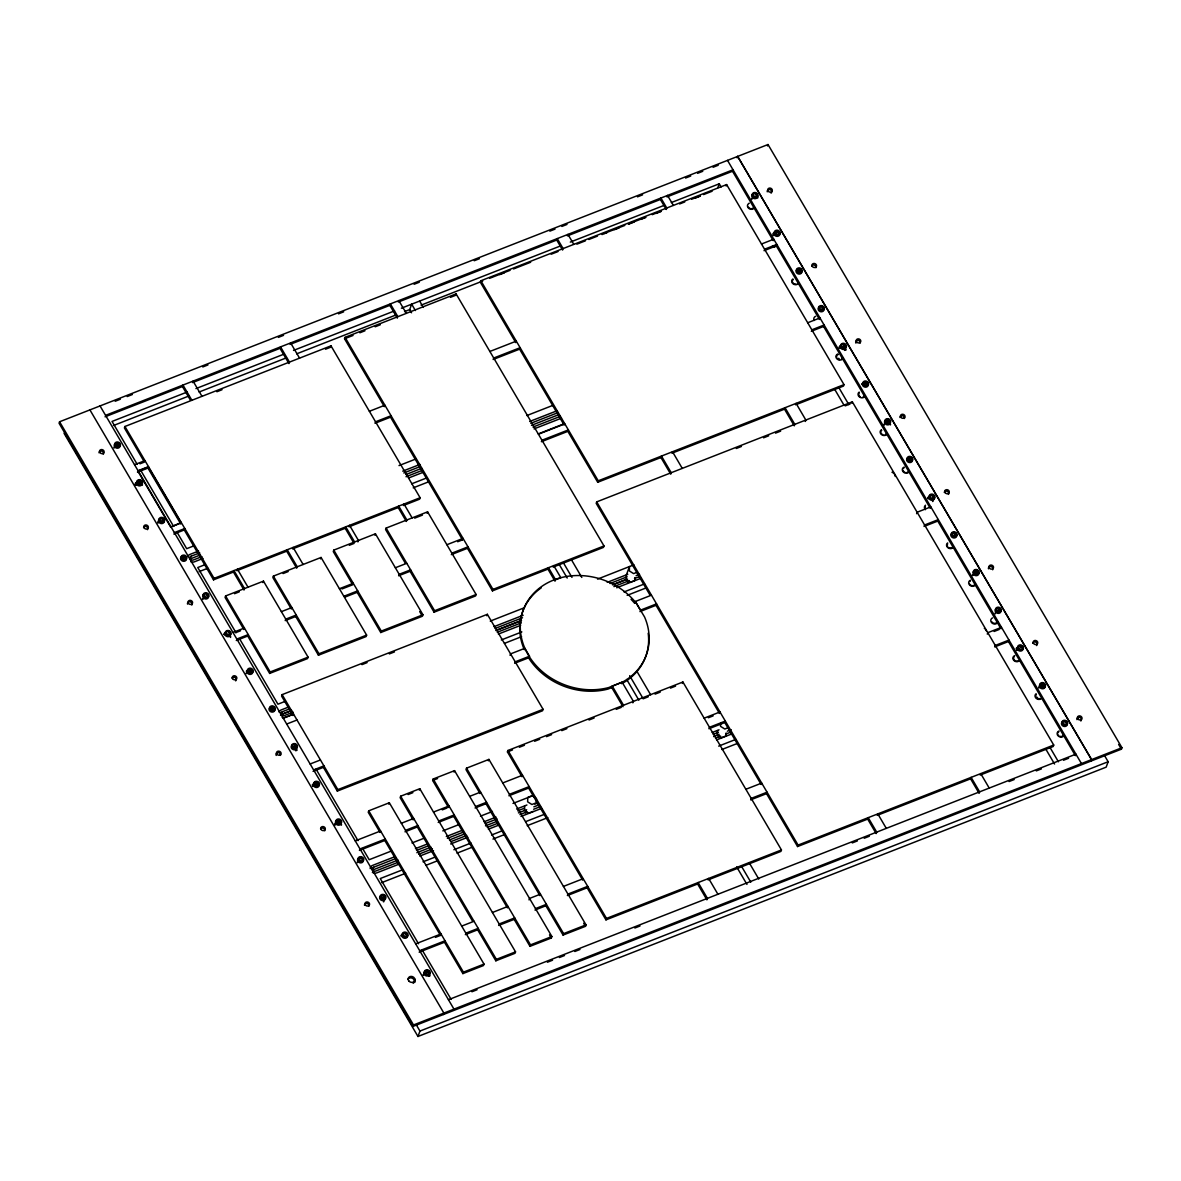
<?xml version="1.0" encoding="UTF-8"?>
<svg xmlns="http://www.w3.org/2000/svg" width="1181" height="1181" viewBox="0 0 1181 1181"><rect width="100%" height="100%" fill="white"/><g stroke="black" fill="none" stroke-linecap="round" stroke-linejoin="round"><path stroke-width="1.5" d="M414.959 982.179L415.048 979.256M524.615 806.033L524.497 810.432L528.763 813.104L533.148 811.391M536.41 798.386L536.292 802.785L531.908 804.497L527.641 801.825L527.759 797.426L532.144 795.714L534.978 797.5M634.935 577.583L634.847 580.506L630.462 582.218L626.196 579.546L626.314 575.147L629.473 566.555L629.355 570.94L633.621 573.612L636.544 572.475M717.502 730.552L717.384 734.936L721.65 737.623L726.035 735.896L726.108 732.973M720.602 723.407L720.528 726.33L724.794 729.017L727.717 727.865M59.581 421.765L59.05 423.211L412.981 1026.422L1121.419 749.167L1121.95 747.721L768.019 144.525L59.581 421.765L413.512 1024.975L412.981 1026.422M412.125 517.898L404.005 504.051L403.474 505.498L419.58 499.179L420.111 497.747L330.99 345.841L124.935 426.489L124.404 427.935L144.436 462.066L139.963 463.808M147.965 468.075L148.481 466.628L138.044 470.717L137.513 472.164L147.965 468.075L180.752 523.951L181.269 522.504L170.655 527.051L137.882 471.175L148.319 467.1L181.106 522.976L170.655 527.051M105.035 416.804L182.435 386.527L182.966 385.08L191.883 400.285M173.828 534.048L184.266 529.959L184.797 528.512L174.36 532.601M199.692 552.856L191.115 556.221L190.126 558.923A2.347 2.008 20.1 0 0 189.639 559.189L200.416 554.893M280.015 348.336L280.547 346.889L289.463 362.095L288.932 363.541L280.015 348.336L192.533 382.57M184.266 529.959L213.525 579.827L214.056 578.38L420.111 497.747M233.454 572.032L233.986 570.585L244.526 588.551L243.995 589.998L233.454 572.032L213.525 579.827M236.82 639.054L248.246 634.596L247.715 636.028L269.652 673.421L307.547 658.585L308.079 657.153L263.481 581.141L225.586 595.962L225.054 597.409L243.862 629.458L244.393 628.012L232.967 632.485M330.99 345.841L330.459 347.288L325.498 349.236M384.371 406.663L344.542 338.77L345.073 337.338L456.087 293.892L603.993 545.962L603.461 547.408L553.21 567.072L553.741 565.625L560.827 577.701L555.572 579.768L548.486 567.677L547.954 569.124L492.447 590.854L467.469 548.294L468.001 546.847L451.851 553.18M262.95 582.587L263.481 581.141M295.722 616.482L285.241 620.586L285.772 619.139L296.254 615.035L295.722 616.482L318.442 655.219L366.11 636.559L366.627 635.112L321.07 557.462L273.401 576.107L272.87 577.553L291.323 608.997L291.855 607.551L281.373 611.655M248.01 587.193L237.455 569.227L236.938 570.674L286.703 551.187L287.234 549.741L297.228 566.777M299.561 358.138L290.629 342.933L290.113 344.38L389.833 305.348L390.365 303.901L397.864 316.67M269.652 673.421L270.183 671.974L308.079 657.153M404.552 311.607L409.689 309.599L411.667 304.181L415.402 310.544M320.538 558.908L321.07 557.462M343.848 596.287L357.695 590.869L357.179 592.316L380.769 632.529L422.414 616.231L422.946 614.784L375.44 533.812L333.795 550.11L333.263 551.557L352.735 584.757L341.959 588.965M313.615 769.938L323.934 765.893L323.402 767.34L337.323 791.078L542.566 710.755L543.083 709.309L487.354 614.312L282.126 694.635L281.595 696.081L292.991 715.509L293.523 714.062L283.204 718.107M303.118 564.474L293.124 547.438L292.593 548.885L345.206 528.291L345.738 526.844L354.61 541.961M280.502 715.081A2.347 2.008 20.1 0 1 281.373 714.446L282.362 711.73L289.227 709.043M390.542 417.173L391.059 415.727L375.558 421.794L375.027 423.241L390.542 417.173L462.509 539.85L457.667 541.739M357.917 541.917L358.448 540.47L349.576 525.338L349.045 526.785L398.204 507.55L398.72 506.118L406.855 519.965L406.323 521.412L398.204 507.55M318.442 655.219L318.973 653.772L366.627 635.112M456.087 293.892L455.556 295.339L450.404 297.346M374.908 535.259L375.44 533.812M410.073 571.279L398.661 575.752L399.193 574.306L410.604 569.832L410.073 571.279L434.077 612.186L475.574 595.947L476.105 594.501L427.596 511.845L386.113 528.084L385.582 529.531L405.349 563.219M797.264 404.168L843.47 386.084L844.002 384.637L726.625 184.576L480.859 280.753L480.327 282.2L515.757 342.579L516.274 341.132L489.864 351.466M380.769 632.529L381.301 631.082L422.946 614.784M427.064 513.292L427.596 511.845M337.323 791.078L337.855 789.631L543.083 709.309M556.723 240.038L557.255 238.592L563.101 248.571L562.569 250.018L556.723 240.038L398.307 302.041M519.61 349.148L520.142 347.701L493.717 358.035L493.186 359.482L519.61 349.148L564.134 425.027L564.666 423.58L538.241 433.929M434.077 612.186L434.608 610.739L476.105 594.501M462.509 539.85L463.041 538.403L446.89 544.721M419.683 950.705L445.03 940.799L444.499 942.231L462.893 973.602L483.472 965.541L484.003 964.095L389.331 802.755L368.752 810.816L368.221 812.262L380.061 832.413L380.592 830.966L355.245 840.887M388.8 804.202L389.331 802.755M372.62 869.954L373.609 867.238L395.915 858.513M465.86 933.182L478.187 928.369L477.655 929.801L495.843 960.803L515.005 953.303L515.536 951.856L419.801 788.716L400.654 796.215L400.123 797.662L413.158 819.88M384.785 840.488L385.316 839.041L359.984 848.947L359.452 850.394L384.785 840.488L440.483 935.396L435.405 937.374M419.285 790.163L419.801 788.716M492.447 590.854L492.979 589.408L603.993 545.962M486.823 615.759L487.354 614.312M433.501 812.056L449.016 805.988L448.485 807.435L432.659 780.449L433.191 779.002L454.552 770.647L551.881 936.533L551.35 937.98L529.989 946.335L514.163 919.364L514.695 917.917L499.179 923.985M404.994 831.808L417.321 826.98L417.853 825.534L405.526 830.361M567.84 431.36L568.371 429.914L541.961 440.247L541.429 441.694L567.84 431.36L597.719 482.261L660.932 457.519L661.463 456.073L671.221 472.71L670.705 474.157L660.932 457.519M660.386 199.471L660.917 198.024L666.763 208.004L666.232 209.45L660.386 199.471L567.426 235.86L567.958 234.414L573.804 244.378M454.021 772.094L454.552 770.647M535.495 908.602L546.404 904.321L545.873 905.768L563.071 935.072L585.481 926.317L586.012 924.871L488.919 759.398L466.525 768.167L465.993 769.613L480.032 793.543L480.564 792.097L469.639 796.363M510.044 655.337L510.576 653.89L524.866 648.295L529.501 656.223L528.985 657.669L514.695 663.264L515.226 661.818L529.501 656.223M438.21 822.434L453.725 816.366L454.257 814.92L438.741 820.987M488.388 760.844L488.919 759.398M597.719 482.261L598.236 480.815L844.002 384.637M475.072 807.981L485.996 803.715L486.528 802.268L475.603 806.534M980.2 775.061L1053.201 746.495L1053.732 745.049L852.342 401.835L596.7 501.881L596.184 503.327L649.993 595.047M440.483 935.396L441.015 933.95L415.668 943.87M502.737 782.959L522.489 775.238L521.958 776.685L507.431 751.913L507.963 750.466L682.913 681.998L781.453 849.951L780.936 851.398L708.113 879.889L708.644 878.443L717.915 894.253M717.782 187.868L719.273 183.793L721.133 186.982M726.094 186.022L726.625 184.576M737.106 157.855L737.653 156.409L1091.584 759.604L1091.037 761.066M673.377 205.405L667.531 195.441L666.999 196.887L732.515 171.245L733.047 169.798L105.567 415.358M64.04 433.279L417.971 1036.475L419.949 1031.057L1108.147 761.73L1104.412 755.368M443.318 1014.553L443.879 1013.091L89.918 409.896M508.878 795.773L528.63 788.052L529.162 786.605L509.41 794.326M462.893 973.602L463.424 972.155L484.003 964.095M767.488 145.972L768.019 144.525M495.843 960.803L496.374 959.356L515.536 951.856M634.847 602.915L635.378 601.469L651.454 595.18M528.999 899.878L529.531 898.431L540.44 894.165L539.909 895.611L485.996 803.715M528.424 657.551A65.516 55.92 20.1 0 0 608.082 689.04L611.773 687.563L612.289 686.117L622.166 682.249L633.4 701.381L632.868 702.828M764.018 250.667L776.301 245.869L776.832 244.423L764.55 249.221M621.649 683.696L622.166 682.249M529.989 946.335L530.52 944.889L551.881 936.533M639.94 611.596L656.016 605.307L656.547 603.86L640.471 610.164L635.378 601.469M563.071 935.072L563.603 933.64L586.012 924.871M587.149 887.787L587.68 886.355L567.943 894.076L567.411 895.523L587.149 887.787L605.971 919.866L697.617 883.993L698.148 882.547L707.419 898.357L706.888 899.804L697.617 883.993M682.397 683.445L682.913 681.998M784.509 409.157L785.04 407.711L794.798 424.348L794.267 425.795L784.509 409.157L671.974 453.194L672.506 451.747L682.264 468.385M605.971 919.866L606.503 918.419L781.453 849.951M811.317 331.271L823.585 326.458L824.117 325.011L811.849 329.824M795.551 404.832L796.083 403.385L805.841 420.037L805.309 421.469M724.794 722.521L725.326 721.074L709.486 727.275L708.954 728.721L724.794 722.521L761.184 784.524M851.826 403.282L852.342 401.835M766.528 793.647L767.06 792.2L751.219 798.4L750.688 799.847L766.528 793.647L797.559 846.541L867.681 819.097L868.212 817.651L876.701 832.118L876.169 833.565L867.681 819.097M916.604 513.676L917.135 512.229L930.82 506.87M797.559 846.541L798.09 845.094L1053.732 745.049M937.773 521.072L938.305 519.625L924.62 524.984L924.088 526.431L937.773 521.072L1000.971 628.779M987.286 634.138L987.803 632.691L1001.503 627.332M1008.456 641.534L1008.987 640.087L995.288 645.446L994.756 646.893L1008.456 641.534L1075.389 755.604L1075.921 754.157L448.44 999.717M970.605 778.81L971.122 777.378L979.625 791.846L979.093 793.292L970.605 778.81L877.276 815.333L877.808 813.886L886.296 828.368M1108.147 761.73L1106.169 767.148L417.971 1036.475M115.162 401.26L120.314 399.237M127.194 396.55L132.346 394.528M202.778 366.966L207.945 364.944M278.376 337.382L283.529 335.36M338.519 313.851L343.671 311.828M414.103 284.267L419.255 282.244M474.245 260.735L479.397 258.713M549.829 231.151L554.996 229.129M561.861 226.442L567.013 224.42M637.46 196.858L642.612 194.835M685.571 178.036L690.723 176.013M697.587 173.327L702.739 171.304M713.058 167.274L718.21 165.251M187.366 391.959L112.033 421.44L137.232 464.384M195.928 388.608L283.248 354.433M293.523 350.417L394.543 310.883M401.392 308.197L560.03 246.12M570.305 242.09L664.475 205.243M671.325 202.556L719.273 183.793M113.479 425.514L188.812 396.034M199.087 392.018L286.407 357.843M296.682 353.828L395.989 314.958M421.071 305.141L482.719 281.019M489.569 278.332L498.131 274.981M501.556 273.652L510.118 270.301M513.528 268.958L530.653 262.256M551.202 254.21L558.052 251.538M576.889 244.157L585.451 240.806M588.876 239.477L597.438 236.126M604.288 233.439L612.836 230.088M616.261 228.745L624.823 225.409M628.248 224.065L645.372 217.363M652.222 214.676L660.784 211.325M679.621 203.959L684.759 201.951M691.608 199.264L700.171 195.913M703.581 194.585L712.143 191.233M499.179 274.819L504.317 272.811M602.015 234.576L607.078 232.598M613.84 229.955L618.918 227.963M629.06 223.991L634.123 222.013M640.884 219.371L645.948 217.378M656.09 213.421L661.168 211.429M695.181 198.113L700.333 196.105M344.542 338.77L353.06 335.448M359.865 332.776L364.973 330.783M375.189 326.783L380.297 324.775M216.891 391.738L222.043 389.715M117.598 444.514L119.34 443.835M755.102 195.027L756.844 194.348M134.516 464.709L144.968 460.62M139.712 482.217L141.454 481.538M777.216 232.731L778.958 232.052A2.953 2.524 20.1 0 1 778.205 236.17A2.953 2.524 20.1 0 1 773.998 234.148A2.953 2.524 20.1 0 1 776.891 231.24M761.494 244.009L773.762 239.197L773.23 240.644L732.515 171.245M369.387 411.283L384.903 405.216M161.841 519.92L163.569 519.241M799.345 270.434L801.087 269.755M193.536 545.991L186.687 548.678L177.357 532.779M399.001 465.594L416.125 458.892M526.829 415.564L552.501 405.511M198.615 551.04L190.052 554.391A4.621 3.942 20.1 0 0 187.868 556.576M402.751 471.145L419.905 464.443M529.678 421.469L557.137 410.737M183.956 557.624L185.697 556.945M821.459 308.138L823.201 307.459M403.813 472.976L419.255 466.938M530.756 423.3L558.2 412.553M405.91 474.555L421.691 468.296M531.48 425.337L558.923 414.59M201.907 556.635L193.33 559.986A2.347 2.008 20.1 0 1 190.2 558.893A2.347 2.008 20.1 0 1 191.115 556.221M406.028 476.74L421.469 470.702M532.971 427.064L560.414 416.332M202.97 558.451L194.393 561.816A4.621 3.942 20.1 0 1 190.938 561.831M408.818 477.906L422.547 472.533M534.033 428.895L561.492 418.148M807.701 322.753L819.968 317.955L819.452 319.401L776.301 245.869M204.608 564.843L197.758 567.53L235.979 632.676M411.77 483.767L427.182 477.744M539.599 433.752L563.573 424.363M199.19 571.604L207.753 568.253M413.217 487.842L428.629 481.818M206.07 595.327L207.812 594.634M843.588 345.826L845.33 345.147M414.693 518.134L422.429 515.108M349.281 545.297L354.079 543.408L345.206 528.291M283.086 573.553L288.194 571.56M234.532 593.703L239.256 591.843M339.419 588.729L353.267 583.311M228.199 633.016L229.941 632.337M865.703 383.53L867.445 382.851M395.355 567.766L406.766 563.293M235.698 632.647L240.599 630.743M451.319 554.627L467.469 548.294M344.867 597.128L357.179 592.316M236.289 640.501L247.715 636.028M736.294 448.485L741.417 446.477M763.576 437.811L768.698 435.804M775.518 433.132L780.626 431.139M845.183 405.88L850.158 403.932M250.313 670.719L252.055 670.04M886.975 421.204A2.938 2.495 20.1 0 1 887.728 421.366L889.573 420.554M361.976 664.623L367.099 662.615M389.331 653.92L394.469 651.912M284.783 701.514L277.934 704.186L239.713 639.039M490.248 621.103L524.497 607.698M597.527 579.118L633.857 564.828M272.442 708.423L274.184 707.744M909.946 458.937L911.688 458.258M288.149 707.212L281.299 709.899A4.621 3.942 20.1 0 0 279.115 712.099M493.998 626.668L523.153 615.257M607.211 582.351L627.79 574.306M495.06 628.484L522.519 617.752M610.001 583.517L627.155 576.8M281.373 714.446L291.663 710.416M495.799 630.521L521.515 620.453M612.437 584.875L626.151 579.502M281.019 714.653L291.323 710.622M497.157 630.064L521.175 620.675M613.81 584.418L627.524 579.044M636.101 575.693L639.526 574.35M293.154 712.143L284.577 715.494A2.347 2.008 20.1 0 1 281.447 714.402A2.347 2.008 20.1 0 1 282.362 711.73M497.275 632.263L521.293 622.859M613.928 586.617L629.355 580.565M634.507 578.557L639.659 576.535M292.504 714.638L285.654 717.325A4.621 3.942 20.1 0 1 282.185 717.339M498.352 634.079L520.644 625.354M616.703 587.769L640.722 578.365M501.305 639.954L521.854 631.909M623.996 591.947L644.546 583.901M286.688 724.042L297.007 720.011M504.464 643.365L521.589 636.662M627.155 595.342L645.977 587.976M294.556 746.126L296.298 745.432M932.075 496.64L933.802 495.946M310.131 763.989L320.45 759.959M313.083 771.385L323.402 767.34M316.685 783.815L318.427 783.136M954.189 534.329L955.931 533.65M432.659 780.449L437.59 778.53M507.431 751.913L512.524 749.92M519.33 747.263L524.423 745.27M534.624 741.269L539.717 739.276M546.523 736.619L551.616 734.626M561.816 730.64L566.91 728.633M589.009 719.997L594.102 718.004M616.202 709.353L621.295 707.36M643.114 698.812L648.236 696.805M655.071 694.133L660.194 692.14M670.439 688.124L675.562 686.117M338.799 821.518L340.541 820.839M408.109 794.533L412.892 792.658M976.303 572.032L978.045 571.353M401.363 823.26L413.69 818.433M442.285 809.856L446.935 808.04M704.142 718.166L719.982 711.966L719.45 713.413L656.016 605.307M708.364 717.753L713.117 715.893M360.928 859.222L362.656 858.543M998.432 609.736L1000.174 609.056M391.442 850.999L369.195 859.709L362.656 848.578M411.992 842.954L423.979 838.259M442.816 830.893L458.228 824.855M480.475 816.145L492.462 811.465M513.012 803.42L533.561 795.374M394.838 856.697L372.546 865.422A4.621 3.942 20.1 0 0 370.184 868.625M415.432 848.637L427.433 843.943M446.3 836.547L461.741 830.509M484.033 821.784L496.05 817.09M516.628 809.029L526.918 804.999M712.187 732.5L719.037 729.814M416.494 850.453L428.496 845.758M447.378 838.377L462.804 832.339M485.111 823.615L497.112 818.905M517.706 810.86L524.556 808.173M534.86 804.143L538.285 802.8M713.25 734.331L718.402 732.309M372.266 870.161L397.997 860.093M416.878 852.712L430.947 847.131M449.459 839.957L465.255 833.697M485.48 825.859L497.496 821.164M518.429 812.897L526.652 809.753M533.856 806.844L539.008 804.837M713.634 736.575L719.126 734.346M727.348 731.201L731.128 729.651M398.13 862.292L375.824 871.017A2.347 2.008 20.1 0 1 372.694 869.925A2.347 2.008 20.1 0 1 373.609 867.238M418.709 854.232L432.438 848.859M451.304 841.477L466.731 835.439M487.325 827.379L497.614 823.349M519.92 814.624L526.77 811.938M533.635 809.251L540.499 806.564M715.465 738.095L720.617 736.088M725.754 734.065L730.906 732.058M399.193 864.108L376.901 872.833A4.621 3.942 20.1 0 1 372.355 872.331M419.786 856.063L433.501 850.689M450.655 843.972L467.809 837.255M488.388 829.21L498.692 825.179M520.983 816.455L541.562 808.395M716.527 739.926L731.969 733.873M994.122 631.466L999.259 629.443M402.514 869.836L380.252 878.546L418.517 943.767M423.049 861.805L435.036 857.111M453.873 849.744L470.998 843.042M491.547 834.997L501.807 830.981M525.781 821.592L544.618 814.226M718.668 746.112L735.793 739.409M381.684 882.635L405.659 873.246M426.208 865.215L438.195 860.521M457.032 853.154L472.43 847.117M492.979 839.071L504.966 834.391M527.228 825.681L547.777 817.636M721.827 749.522L737.239 743.499M383.043 896.925L384.785 896.246M1020.546 647.439L1022.288 646.76M745.861 789.277L761.701 783.092M405.157 934.629L406.899 933.935M1042.675 685.128L1044.417 684.449M492.433 912.485L507.933 906.403L507.417 907.849L453.725 816.366M461.697 926.096L474.024 921.269M563.44 886.414L583.193 878.679M419.152 952.152L444.499 942.231M465.329 934.629L477.655 929.801M534.963 910.049L545.873 905.768M498.648 925.432L514.163 919.364M427.286 972.317L429.028 971.638M1064.79 722.831L1066.532 722.152M471.928 991.76L477.065 989.752M547.394 962.235L552.531 960.212M559.395 957.525L564.533 955.518M574.837 951.487L579.974 949.48M634.861 928L639.999 925.993M852.269 842.924L857.391 840.916M864.212 838.244L869.334 836.237M1009.091 781.542L1014.184 779.549M1036.283 770.898L1041.391 768.905M1063.491 760.254L1068.584 758.261M413.512 1024.975L1121.95 747.721M1118.614 744.399L1121.419 749.167M737.638 156.423L1091.569 759.619M727.511 160.38L1081.442 763.576M823.585 326.458L930.288 508.317M838.554 387.088L848.814 404.581M1050.012 747.47L1058.412 761.789M834.701 389.331L844.031 405.231M1046.159 749.714L1054.559 764.033M980.732 773.614L989.22 788.081M480.859 280.753L598.236 480.815M596.7 501.881L798.09 845.094M419.639 301.066L423.374 307.414M571.56 559.971L581.805 577.45M636.692 670.985L650.687 694.827M749.448 863.149L758.778 879.048M563.588 563.086L571.973 577.391M629.665 675.694L642.715 697.941M741.476 866.264L750.806 882.163M409.689 309.599L411.549 312.773M558.805 563.75L567.205 578.04M626.742 679.533L638.862 700.185M736.693 866.913L746.953 884.407M398.838 300.594L406.323 313.364M547.954 569.124L555.04 581.2M389.833 305.348L397.333 318.117M612.289 686.117L623.524 705.249M611.773 687.563L622.992 706.696M345.073 337.338L492.979 589.408M386.113 528.084L434.608 610.739M507.963 750.466L606.503 918.419M528.63 788.052L582.661 880.125M419.668 611.566L421.499 614.681M583.665 923.232L585.481 926.317M466.525 768.167L563.603 933.64M333.795 550.11L381.301 631.082M549.534 934.88L551.35 937.98M433.191 779.002L530.52 944.889M193.064 381.123L201.981 396.329M286.703 551.187L296.711 568.223M182.435 386.527L190.466 400.211M273.401 576.107L318.973 653.772M400.654 796.215L496.374 959.356M417.321 826.98L472.577 921.15M368.752 810.816L463.424 972.155M225.586 595.962L270.183 671.974M124.935 426.489L214.056 578.38M282.126 694.635L337.855 789.631M140.967 470.747L173.622 526.416M316.036 769.126L358.005 840.636M422.237 950.129L451.172 999.436M100.045 405.939L453.976 1009.135M416.214 1024.695L419.949 1031.057M984.319 628.277A4.621 3.942 20.1 0 1 986.371 630.949M864.123 396.196A2.953 2.524 20.1 0 1 863.031 397.008M860.137 396.683A2.953 2.524 20.1 0 1 859.547 396.211M859.089 395.635A2.953 2.524 20.1 0 1 859.163 393.081M775.947 244.807A2.953 2.524 20.1 0 1 775.164 245.869M774.559 246.209A2.953 2.524 20.1 0 1 772.344 246.224M753.832 207.103A2.953 2.524 20.1 0 1 753.05 208.166M752.43 208.506A2.953 2.524 20.1 0 1 750.215 208.52M749.522 208.181A2.953 2.524 20.1 0 1 748.488 207.133M908.366 471.588A2.953 2.524 20.1 0 1 906.565 472.592M905.074 472.415A2.953 2.524 20.1 0 1 903.066 470.378M903.406 468.473A2.953 2.524 20.1 0 1 903.878 468.001M925.181 508.081A2.953 2.524 20.1 0 1 925.21 506.767M1063.52 734.907A2.953 2.524 20.1 0 1 1059.918 736.324M1058.634 735.512A2.953 2.524 20.1 0 1 1058.176 734.936M1057.94 732.958A2.953 2.524 20.1 0 1 1058.722 731.895M1017.889 660.917A2.953 2.524 20.1 0 1 1015.675 660.917M1014.981 660.592A2.953 2.524 20.1 0 1 1014.007 656.976M997.163 621.811A2.953 2.524 20.1 0 1 991.819 621.826M952.137 547.467A2.953 2.524 20.1 0 1 948.609 547.482M947.575 546.434A2.953 2.524 20.1 0 1 947.649 543.88M974.251 585.171A2.953 2.524 20.1 0 1 970.738 585.186M970.147 584.713A2.953 2.524 20.1 0 1 969.704 584.137M969.763 581.583A2.953 2.524 20.1 0 1 970.236 581.096M795.964 284.09A2.953 2.524 20.1 0 1 795.212 284.09M794.459 283.912A2.953 2.524 20.1 0 1 792.451 281.89M792.495 280.561A2.953 2.524 20.1 0 1 793.278 279.498M1040.003 698.606A2.953 2.524 20.1 0 1 1036.121 694.679M842.009 358.493A2.953 2.524 20.1 0 1 841.522 358.965M839.455 359.496A2.953 2.524 20.1 0 1 837.418 358.507M836.694 357.282A2.953 2.524 20.1 0 1 836.738 355.953M837.521 354.905A2.953 2.524 20.1 0 1 838.126 354.566M886.252 433.885A2.953 2.524 20.1 0 1 885.16 434.711M882.945 434.726A2.953 2.524 20.1 0 1 880.937 432.689M880.982 431.36A2.953 2.524 20.1 0 1 881.764 430.297M891.98 472.252A4.621 3.942 20.1 0 1 895.242 476.474M276.236 755.427A2.347 2.008 20.1 0 1 278.007 752.592A2.347 2.008 20.1 0 1 280.473 755.412M187.528 604.111A2.347 2.008 20.1 0 1 189.521 601.793A2.347 2.008 20.1 0 1 192.075 604.096M191.986 604.613A2.347 2.008 20.1 0 1 191.75 605.071M98.983 452.781A2.347 2.008 20.1 0 1 101.935 451.142A2.347 2.008 20.1 0 1 103.264 454.272M143.565 527.198A2.347 2.008 20.1 0 1 146.739 526.815A2.347 2.008 20.1 0 1 147.507 529.678M364.442 905.177A2.347 2.008 20.1 0 1 367.099 903.465A2.347 2.008 20.1 0 1 368.959 906.211M320.523 828.811A2.347 2.008 20.1 0 1 324.716 830.819M408.006 979.138A3.44 2.938 20.1 0 1 413.143 978.724A3.44 2.938 20.1 0 1 413.158 983.33M232.052 677.997A2.347 2.008 20.1 0 1 235.462 677.791A2.347 2.008 20.1 0 1 235.609 680.861M1081.146 720.587A2.347 2.008 20.1 0 1 1080.777 720.956M1076.939 719.628A2.347 2.008 20.1 0 1 1078.932 717.295A2.347 2.008 20.1 0 1 1081.486 719.598M1032.725 643.173A2.347 2.008 20.1 0 1 1036.136 642.316A2.347 2.008 20.1 0 1 1036.534 645.564M988.453 568.814A2.347 2.008 20.1 0 1 991.051 566.57A2.347 2.008 20.1 0 1 992.66 569.773M944.239 492.374A2.347 2.008 20.1 0 1 947.383 491.37A2.347 2.008 20.1 0 1 948.432 494.381M767.251 191.824A2.347 2.008 20.1 0 1 770.145 189.654A2.347 2.008 20.1 0 1 771.075 193.153M811.76 265.71A2.347 2.008 20.1 0 1 815.938 267.718M855.945 343.14A2.347 2.008 20.1 0 1 857.731 340.305A2.347 2.008 20.1 0 1 860.181 343.11M899.907 417.484A2.347 2.008 20.1 0 1 902.564 415.771A2.347 2.008 20.1 0 1 904.425 418.517M718.698 737.52A2.022 1.727 20.1 0 1 718.535 736.176M525.811 813A2.022 1.727 20.1 0 1 526.18 810.934M627.834 582.513A2.022 1.727 20.1 0 1 627.569 580.373M400.802 935.913A3.661 3.115 20.1 0 1 401.171 935.19M312.876 786A2.938 2.495 20.1 0 1 312.995 785.35M315.091 783.785A2.938 2.495 20.1 0 1 315.829 783.785M312.315 785.114A3.661 3.115 20.1 0 1 312.685 784.391M271.586 708.393A2.938 2.495 20.1 0 1 272.339 708.556M384.032 901.502A2.953 2.524 20.1 0 1 383.412 901.841M972.553 574.896A2.953 2.524 20.1 0 0 972.819 575.546A2.938 2.495 20.1 0 1 972.598 574.881M884.348 424.747A2.953 2.524 20.1 0 1 884.067 424.097A2.938 2.495 20.1 0 0 884.377 424.732M886.961 421.189A2.953 2.524 20.1 0 1 887.713 421.351M909.828 459.055A2.953 2.524 20.1 0 1 910.521 459.394A2.938 2.495 20.1 0 0 909.842 459.069M135.874 485.111A2.953 2.524 20.1 0 1 135.904 483.797M157.988 522.814A2.953 2.524 20.1 0 1 157.914 522.135M116.639 444.514A2.953 2.524 20.1 0 1 118.085 445.016M224.39 634.596A2.953 2.524 20.1 0 1 224.7 634.005A2.938 2.495 20.1 0 0 224.508 634.551M312.758 786.044A2.953 2.524 20.1 0 1 312.876 785.395M314.973 783.815A2.953 2.524 20.1 0 1 315.726 783.815M271.482 708.408A2.953 2.524 20.1 0 1 272.235 708.585M202.497 598.856A2.953 2.524 20.1 0 0 202.955 599.446A2.938 2.495 20.1 0 1 202.63 598.811M334.873 823.748A2.953 2.524 20.1 0 0 335.227 825.061A2.938 2.495 20.1 0 1 335.079 824.368M339.287 822.02A2.953 2.524 20.1 0 1 339.877 822.493A2.938 2.495 20.1 0 0 339.39 821.991M296.018 750.215A2.953 2.524 20.1 0 1 295.545 750.703A2.938 2.495 20.1 0 0 296.106 750.171M294.349 746.274A2.953 2.524 20.1 0 1 295.043 746.613A2.938 2.495 20.1 0 0 294.453 746.259M423.359 974.546A2.953 2.524 20.1 0 0 423.433 975.211A2.938 2.495 20.1 0 1 423.492 974.502M425.573 972.317A2.953 2.524 20.1 0 1 427.079 972.48M246.386 672.949A2.953 2.524 20.1 0 0 246.475 673.613A2.938 2.495 20.1 0 1 246.519 672.904M248.615 670.719A2.953 2.524 20.1 0 1 250.106 670.882M250.8 671.207A2.953 2.524 20.1 0 1 251.848 672.269A2.938 2.495 20.1 0 0 250.903 671.192M340.851 821.622A2.953 2.524 20.1 0 1 338.991 825.165A2.953 2.524 20.1 0 1 335.404 822.301A2.953 2.524 20.1 0 1 339.124 820.234M339.818 820.574A2.953 2.524 20.1 0 1 340.408 821.046M186.008 557.727A2.953 2.524 20.1 0 1 184.635 561.167A2.953 2.524 20.1 0 1 180.708 559.292A2.953 2.524 20.1 0 1 182.775 556.162M385.449 898.342A2.953 2.524 20.1 0 1 382.733 900.601A2.953 2.524 20.1 0 1 379.677 898.15A2.953 2.524 20.1 0 1 381.862 895.464M384.652 896.438A2.953 2.524 20.1 0 1 385.095 897.029M119.931 445.267A2.953 2.524 20.1 0 1 117.79 448.175A2.953 2.524 20.1 0 1 114.277 445.96A2.953 2.524 20.1 0 1 116.417 443.067M117.17 443.067A2.953 2.524 20.1 0 1 118.617 443.569M363.246 859.975A2.953 2.524 20.1 0 1 359.615 862.706A2.953 2.524 20.1 0 1 358.419 858.292M359.039 857.952A2.953 2.524 20.1 0 1 361.253 857.937M406.766 934.141A2.953 2.524 20.1 0 1 406.057 938.098A2.953 2.524 20.1 0 1 401.85 936.075A2.953 2.524 20.1 0 1 404.743 933.167M405.482 933.33A2.953 2.524 20.1 0 1 406.175 933.669M230.531 633.769A2.953 2.524 20.1 0 1 228.627 636.633A2.953 2.524 20.1 0 1 225.04 634.906A2.953 2.524 20.1 0 1 226.309 631.746M274.494 708.526A2.953 2.524 20.1 0 1 273.106 711.966A2.953 2.524 20.1 0 1 269.194 710.091A2.953 2.524 20.1 0 1 271.261 706.961M273.461 707.463A2.953 2.524 20.1 0 1 274.051 707.936M889.972 421.307A2.953 2.524 20.1 0 1 888.112 424.85A2.953 2.524 20.1 0 1 884.51 421.971A2.953 2.524 20.1 0 1 888.245 419.919M801.486 270.493A2.953 2.524 20.1 0 1 800.334 273.874A2.953 2.524 20.1 0 1 796.393 272.501A2.953 2.524 20.1 0 1 797.544 269.12M800.452 269.445A2.953 2.524 20.1 0 1 801.043 269.918M318.294 783.343A2.953 2.524 20.1 0 1 317.999 787.092A2.953 2.524 20.1 0 1 313.762 786.118A2.953 2.524 20.1 0 1 314.796 782.545M315.504 782.368A2.953 2.524 20.1 0 1 316.257 782.368M317.01 782.531A2.953 2.524 20.1 0 1 317.704 782.87M823.88 308.846A2.953 2.524 20.1 0 1 821.74 311.754A2.953 2.524 20.1 0 1 818.241 309.54A2.953 2.524 20.1 0 1 820.367 306.647M822.567 307.149A2.953 2.524 20.1 0 1 823.157 307.621M846.009 346.55A2.953 2.524 20.1 0 1 842.363 349.281A2.953 2.524 20.1 0 1 841.167 344.867M912.367 459.645A2.953 2.524 20.1 0 1 908.72 462.376A2.953 2.524 20.1 0 1 907.539 457.962M908.145 457.623A2.953 2.524 20.1 0 1 910.359 457.608M911.053 457.948A2.953 2.524 20.1 0 1 912.086 458.996M933.758 496.123A2.953 2.524 20.1 0 1 933.27 499.976A2.953 2.524 20.1 0 1 929.004 498.485A2.953 2.524 20.1 0 1 930.982 495.149M932.473 495.311A2.953 2.524 20.1 0 1 933.167 495.651M296.889 746.864A2.953 2.524 20.1 0 1 293.242 749.61A2.953 2.524 20.1 0 1 292.061 745.181M294.128 744.665A2.953 2.524 20.1 0 1 294.881 744.842M295.575 745.167A2.953 2.524 20.1 0 1 296.165 745.639M429.338 972.421A2.953 2.524 20.1 0 1 428.186 975.801A2.953 2.524 20.1 0 1 424.245 974.414A2.953 2.524 20.1 0 1 425.396 971.048M426.105 970.871A2.953 2.524 20.1 0 1 426.858 970.871M251.922 670.247A2.953 2.524 20.1 0 1 251.642 673.982A2.953 2.524 20.1 0 1 247.405 673.022A2.953 2.524 20.1 0 1 248.438 669.45M249.132 669.273A2.953 2.524 20.1 0 1 249.9 669.258M208.402 596.065A2.953 2.524 20.1 0 1 206.262 598.974A2.953 2.524 20.1 0 1 202.763 596.774A2.953 2.524 20.1 0 1 204.904 593.866M207.088 594.368A2.953 2.524 20.1 0 1 207.679 594.84M954.602 533.015A2.953 2.524 20.1 0 1 955.96 537.296A2.953 2.524 20.1 0 1 951.118 536.189A2.953 2.524 20.1 0 1 953.849 532.838M867.4 383.013A2.953 2.524 20.1 0 1 867.12 386.763A2.953 2.524 20.1 0 1 862.883 385.803A2.953 2.524 20.1 0 1 863.902 382.216M864.61 382.039A2.953 2.524 20.1 0 1 865.363 382.039M866.116 382.216A2.953 2.524 20.1 0 1 866.81 382.541M162.166 518.636A2.953 2.524 20.1 0 1 163.819 522.578A2.953 2.524 20.1 0 1 159.243 522.592A2.953 2.524 20.1 0 1 159.952 518.651M141.321 481.745A2.953 2.524 20.1 0 1 140.834 485.598A2.953 2.524 20.1 0 1 136.553 484.107A2.953 2.524 20.1 0 1 138.531 480.77M140.037 480.933A2.953 2.524 20.1 0 1 140.731 481.272M978.458 572.106A2.953 2.524 20.1 0 1 977.071 575.546A2.953 2.524 20.1 0 1 973.144 573.671A2.953 2.524 20.1 0 1 975.211 570.541M1000.927 611.123A2.953 2.524 20.1 0 1 998.211 613.367A2.953 2.524 20.1 0 1 995.155 610.931A2.953 2.524 20.1 0 1 997.34 608.245M1022.244 646.922A2.953 2.524 20.1 0 1 1021.964 650.657A2.953 2.524 20.1 0 1 1017.727 649.698A2.953 2.524 20.1 0 1 1018.745 646.125M1020.96 646.11A2.953 2.524 20.1 0 1 1021.654 646.45M1043.089 683.814A2.953 2.524 20.1 0 1 1044.978 687.372A2.953 2.524 20.1 0 1 1040.978 688.375A2.953 2.524 20.1 0 1 1039.782 684.64M1040.254 684.168A2.953 2.524 20.1 0 1 1040.874 683.829M1041.583 683.651A2.953 2.524 20.1 0 1 1042.336 683.637M1066.93 722.905A2.953 2.524 20.1 0 1 1065.557 726.359A2.953 2.524 20.1 0 1 1061.63 724.47A2.953 2.524 20.1 0 1 1063.697 721.34M1065.897 721.842A2.953 2.524 20.1 0 1 1066.487 722.314M757.523 195.751A2.953 2.524 20.1 0 1 755.382 198.644A2.953 2.524 20.1 0 1 751.869 196.445A2.953 2.524 20.1 0 1 754.009 193.551M648.192 633.208A65.516 55.92 20.1 0 1 622.756 683.12M524.334 649.742A65.516 55.92 20.1 0 1 541.282 587.798M631.008 599.269A65.516 55.92 20.1 0 1 634.699 603.358M776.611 245.043A3.661 3.115 20.1 0 1 772.153 246.785M772.861 234.03A3.661 3.115 20.1 0 1 773.23 233.307M775.459 232.081A3.661 3.115 20.1 0 1 776.389 232.066M1064.184 735.143A3.661 3.115 20.1 0 1 1058.471 736.206A3.661 3.115 20.1 0 1 1059.003 730.995M754.497 207.339A3.661 3.115 20.1 0 1 749.581 208.904A3.661 3.115 20.1 0 1 747.972 204.21M748.562 203.619A3.661 3.115 20.1 0 1 749.315 203.191M757.685 197.109A3.661 3.115 20.1 0 1 757.789 197.936M890.504 424.141A3.661 3.115 20.1 0 1 890.371 424.939M886.842 434.268A3.661 3.115 20.1 0 1 881.513 434.608A3.661 3.115 20.1 0 1 881.277 429.81M843.485 345.974A2.938 2.495 20.1 0 1 844.164 346.299M842.968 358.138A3.661 3.115 20.1 0 1 837.27 359.201A3.661 3.115 20.1 0 1 837.801 353.99M839.071 347.937A3.661 3.115 20.1 0 1 840.193 345.812M846.127 349.546A3.661 3.115 20.1 0 1 845.744 350.27M838.968 358.566A2.022 1.727 20.1 0 1 838.495 358.33M798.356 283.47A3.661 3.115 20.1 0 1 793.027 283.794A3.661 3.115 20.1 0 1 792.791 279.011M814.24 320.464A3.661 3.115 20.1 0 1 815.672 316.287M864.713 396.565A3.661 3.115 20.1 0 1 859.384 396.905A3.661 3.115 20.1 0 1 859.163 392.107M861.717 384.105A3.661 3.115 20.1 0 1 862.307 383.515M382.939 897.058A2.938 2.495 20.1 0 1 383.633 897.383M933.138 501.157A2.938 2.495 20.1 0 1 932.532 501.497M925.402 509.69A3.661 3.115 20.1 0 1 925.52 505.217M927.705 497.924A3.661 3.115 20.1 0 1 928.074 497.201M357.474 862.721A2.938 2.495 20.1 0 1 357.208 862.071M426.459 971.653A3.661 3.115 20.1 0 1 427.374 971.874M429.973 975.226A3.661 3.115 20.1 0 1 429.825 976.023M425.691 972.288A2.938 2.495 20.1 0 1 427.182 972.465M429.131 975.786A2.938 2.495 20.1 0 1 428.836 976.362M975.698 584.344A3.661 3.115 20.1 0 1 969.985 585.407A3.661 3.115 20.1 0 1 970.516 580.196M341.486 824.427A3.661 3.115 20.1 0 1 341.339 825.224M297.095 749.832A3.661 3.115 20.1 0 1 296.711 750.555M995.435 613.795A2.938 2.495 20.1 0 1 994.978 613.219M997.827 622.047A3.661 3.115 20.1 0 1 992.911 623.612A3.661 3.115 20.1 0 1 991.302 618.903M991.878 618.313A3.661 3.115 20.1 0 1 992.645 617.899M223.829 634.315A3.661 3.115 20.1 0 1 224.803 633.001M230.738 636.721A3.661 3.115 20.1 0 1 230.354 637.445M1019.557 660.459A3.661 3.115 20.1 0 1 1013.889 660.489A3.661 3.115 20.1 0 1 1014.759 655.588M1016.177 648.738A3.661 3.115 20.1 0 1 1016.561 648.015M953.2 547.364A3.661 3.115 20.1 0 1 947.871 547.704A3.661 3.115 20.1 0 1 947.649 542.92M158.121 522.77A2.938 2.495 20.1 0 1 158.033 522.105M1043.635 685.098A3.661 3.115 20.1 0 1 1044.358 685.689M1041.686 698.163A3.661 3.115 20.1 0 1 1036.357 698.502A3.661 3.115 20.1 0 1 1036.121 693.719M1037.582 697.631A2.022 1.727 20.1 0 1 1037.169 697.307M114.144 448.012A2.938 2.495 20.1 0 1 113.878 447.363M116.742 444.484A2.938 2.495 20.1 0 1 118.174 444.986M248.719 670.69A2.938 2.495 20.1 0 1 249.471 670.69M246.327 671.295A3.661 3.115 20.1 0 1 246.918 670.705M251.273 670.675A3.661 3.115 20.1 0 1 252.011 671.266M909.34 471.234A3.661 3.115 20.1 0 1 903.627 472.297A3.661 3.115 20.1 0 1 904.159 467.1M135.992 485.066A2.938 2.495 20.1 0 1 136.036 483.752M139.609 482.35A2.938 2.495 20.1 0 1 140.303 482.689M135.298 485.155A3.661 3.115 20.1 0 1 135.726 482.793M142.296 484.284A3.661 3.115 20.1 0 1 142.399 485.125M623.288 681.673L608.614 687.593A65.516 55.92 20.1 0 1 527.169 653.034A65.516 55.92 20.1 0 1 550.804 581.259A65.516 55.92 20.1 0 1 636.352 603.314L644.575 616.999A65.516 55.92 20.1 0 1 623.288 681.673M188.281 603.181A2.347 2.008 20.1 0 0 192.267 603.624A2.347 2.008 20.1 0 0 190.362 600.361A2.347 2.008 20.1 0 0 188.281 603.181M99.794 452.382A2.347 2.008 20.1 0 0 103.795 452.825A2.347 2.008 20.1 0 0 101.876 449.562A2.347 2.008 20.1 0 0 99.794 452.382M144.038 527.789A2.347 2.008 20.1 0 0 148.038 528.232A2.347 2.008 20.1 0 0 146.119 524.969A2.347 2.008 20.1 0 0 144.038 527.789M408.818 980.968A3.44 2.938 20.1 0 0 414.634 980.835A3.44 2.938 20.1 0 0 411.077 976.392A3.44 2.938 20.1 0 0 408.818 980.968M365.239 904.794A2.347 2.008 20.1 0 0 369.24 905.237A2.347 2.008 20.1 0 0 367.321 901.974A2.347 2.008 20.1 0 0 365.239 904.794M321.011 829.387A2.347 2.008 20.1 0 0 324.996 829.83A2.347 2.008 20.1 0 0 323.077 826.567A2.347 2.008 20.1 0 0 321.011 829.387M276.767 753.98A2.347 2.008 20.1 0 0 280.753 754.438A2.347 2.008 20.1 0 0 278.834 751.16A2.347 2.008 20.1 0 0 276.767 753.98M232.524 678.588A2.347 2.008 20.1 0 0 236.51 679.031A2.347 2.008 20.1 0 0 234.606 675.768A2.347 2.008 20.1 0 0 232.524 678.588M900.719 417.085A2.347 2.008 20.1 0 0 904.705 417.528A2.347 2.008 20.1 0 0 902.801 414.265A2.347 2.008 20.1 0 0 900.719 417.085M856.476 341.693A2.347 2.008 20.1 0 0 860.477 342.136A2.347 2.008 20.1 0 0 858.557 338.873A2.347 2.008 20.1 0 0 856.476 341.693M812.233 266.286A2.347 2.008 20.1 0 0 816.233 266.729A2.347 2.008 20.1 0 0 814.314 263.466A2.347 2.008 20.1 0 0 812.233 266.286M767.99 190.894A2.347 2.008 20.1 0 0 771.99 191.337A2.347 2.008 20.1 0 0 770.071 188.074A2.347 2.008 20.1 0 0 767.99 190.894M944.962 492.492A2.347 2.008 20.1 0 0 948.948 492.935A2.347 2.008 20.1 0 0 947.044 489.672A2.347 2.008 20.1 0 0 944.962 492.492M989.206 567.884A2.347 2.008 20.1 0 0 993.191 568.341A2.347 2.008 20.1 0 0 991.272 565.064A2.347 2.008 20.1 0 0 989.206 567.884M1033.449 643.291A2.347 2.008 20.1 0 0 1037.435 643.734A2.347 2.008 20.1 0 0 1035.516 640.471A2.347 2.008 20.1 0 0 1033.449 643.291M1077.677 718.698A2.347 2.008 20.1 0 0 1081.678 719.14A2.347 2.008 20.1 0 0 1079.759 715.878A2.347 2.008 20.1 0 0 1077.677 718.698M403.43 935.308A2.022 1.727 20.1 0 0 406.855 935.692A2.022 1.727 20.1 0 0 405.216 932.872A2.022 1.727 20.1 0 0 403.43 935.308M402.632 935.618A2.938 2.495 20.1 0 0 407.622 936.164A2.938 2.495 20.1 0 0 405.231 932.089A2.938 2.495 20.1 0 0 402.632 935.618M314.943 784.509A2.022 1.727 20.1 0 0 318.368 784.878A2.022 1.727 20.1 0 0 316.729 782.073A2.022 1.727 20.1 0 0 314.943 784.509M317.851 784.76A2.938 2.495 20.1 0 0 317.261 784.287A2.953 2.524 20.1 0 1 317.763 784.789M314.146 784.804A2.938 2.495 20.1 0 0 319.136 785.365A2.938 2.495 20.1 0 0 316.744 781.291A2.938 2.495 20.1 0 0 314.146 784.804M270.7 709.102A2.022 1.727 20.1 0 0 274.14 709.486A2.022 1.727 20.1 0 0 272.486 706.681A2.022 1.727 20.1 0 0 270.7 709.102M269.903 709.412A2.938 2.495 20.1 0 0 274.907 709.973A2.938 2.495 20.1 0 0 272.501 705.884A2.938 2.495 20.1 0 0 269.903 709.412M751.618 198.541A2.953 2.524 20.1 0 0 752.061 199.117A2.938 2.495 20.1 0 1 751.662 198.526M773.378 234.916A2.953 2.524 20.1 0 0 773.466 235.595A2.938 2.495 20.1 0 1 773.422 234.916M776.36 232.687A2.953 2.524 20.1 0 0 774.898 232.864A2.938 2.495 20.1 0 1 776.375 232.701M1038.837 687.327A2.953 2.524 20.1 0 0 1038.911 687.992A2.938 2.495 20.1 0 1 1038.867 687.312M1042.557 685.26A2.953 2.524 20.1 0 0 1041.052 685.098A2.938 2.495 20.1 0 1 1042.572 685.275M1044.284 686.648A2.953 2.524 20.1 0 0 1043.251 685.6A2.938 2.495 20.1 0 1 1044.284 686.648M1016.708 649.624A2.953 2.524 20.1 0 0 1016.797 650.288A2.938 2.495 20.1 0 1 1016.752 649.609M999.008 610.193A2.953 2.524 20.1 0 0 998.314 609.854A2.938 2.495 20.1 0 1 999.008 610.208M976.185 572.165A2.953 2.524 20.1 0 0 975.447 571.988A2.938 2.495 20.1 0 1 976.2 572.165M864.832 383.485A2.953 2.524 20.1 0 0 864.079 383.485A2.938 2.495 20.1 0 1 864.861 383.5M866.869 384.46A2.953 2.524 20.1 0 0 866.278 383.987A2.938 2.495 20.1 0 1 866.884 384.475M955.355 535.259A2.953 2.524 20.1 0 0 954.765 534.786A2.938 2.495 20.1 0 1 955.355 535.273M799.227 270.552A2.953 2.524 20.1 0 0 798.474 270.39A2.938 2.495 20.1 0 1 799.242 270.567M844.651 350.373A2.953 2.524 20.1 0 0 845.138 349.901A2.938 2.495 20.1 0 1 844.666 350.358M840.163 346.786A2.953 2.524 20.1 0 0 839.75 348.026A2.938 2.495 20.1 0 1 840.208 346.786M928.34 498.175A2.953 2.524 20.1 0 0 928.222 498.825A2.938 2.495 20.1 0 1 928.384 498.175M933.241 497.57A2.953 2.524 20.1 0 0 932.65 497.098A2.938 2.495 20.1 0 1 933.241 497.57M162.919 520.88A2.953 2.524 20.1 0 0 162.328 520.408A2.938 2.495 20.1 0 1 163.008 520.851M183.749 557.772A2.953 2.524 20.1 0 0 182.996 557.609A2.938 2.495 20.1 0 1 183.852 557.757M338.593 821.681A2.953 2.524 20.1 0 0 337.84 821.504A2.938 2.495 20.1 0 1 338.696 821.651M775.489 233.41A2.022 1.727 20.1 0 0 778.914 233.794A2.022 1.727 20.1 0 0 777.275 230.989A2.022 1.727 20.1 0 0 775.489 233.41M774.692 233.72A2.938 2.495 20.1 0 0 779.681 234.281A2.938 2.495 20.1 0 0 777.29 230.192A2.938 2.495 20.1 0 0 774.692 233.72M1063.048 723.51A2.022 1.727 20.1 0 0 1066.487 723.894A2.022 1.727 20.1 0 0 1064.834 721.089A2.022 1.727 20.1 0 0 1063.048 723.51M1062.265 723.82A2.938 2.495 20.1 0 0 1067.255 724.381A2.938 2.495 20.1 0 0 1064.863 720.292A2.938 2.495 20.1 0 0 1062.265 723.82M753.36 195.706A2.022 1.727 20.1 0 0 756.8 196.09A2.022 1.727 20.1 0 0 755.146 193.285A2.022 1.727 20.1 0 0 753.36 195.706M752.577 196.016A2.938 2.495 20.1 0 0 757.567 196.577A2.938 2.495 20.1 0 0 755.176 192.503A2.938 2.495 20.1 0 0 752.577 196.016M886.09 421.912A2.022 1.727 20.1 0 0 889.514 422.296A2.022 1.727 20.1 0 0 887.876 419.491A2.022 1.727 20.1 0 0 886.09 421.912M885.292 422.222A2.938 2.495 20.1 0 0 890.282 422.783A2.938 2.495 20.1 0 0 887.891 418.694A2.938 2.495 20.1 0 0 885.292 422.222M841.846 346.52A2.022 1.727 20.1 0 0 845.286 346.889A2.022 1.727 20.1 0 0 843.633 344.084A2.022 1.727 20.1 0 0 841.846 346.52M841.049 346.83A2.938 2.495 20.1 0 0 846.054 347.376A2.938 2.495 20.1 0 0 843.647 343.302A2.938 2.495 20.1 0 0 841.049 346.83M797.603 271.113A2.022 1.727 20.1 0 0 801.043 271.497A2.022 1.727 20.1 0 0 799.389 268.692A2.022 1.727 20.1 0 0 797.603 271.113M796.821 271.423A2.938 2.495 20.1 0 0 801.81 271.984A2.938 2.495 20.1 0 0 799.404 267.895A2.938 2.495 20.1 0 0 796.821 271.423M819.717 308.817A2.022 1.727 20.1 0 0 823.157 309.201A2.022 1.727 20.1 0 0 821.504 306.396A2.022 1.727 20.1 0 0 819.717 308.817M818.935 309.127A2.938 2.495 20.1 0 0 823.925 309.673A2.938 2.495 20.1 0 0 821.533 305.599A2.938 2.495 20.1 0 0 818.935 309.127M863.961 384.209A2.022 1.727 20.1 0 0 867.4 384.593A2.022 1.727 20.1 0 0 865.747 381.788A2.022 1.727 20.1 0 0 863.961 384.209M863.178 384.519A2.938 2.495 20.1 0 0 868.168 385.08A2.938 2.495 20.1 0 0 865.776 380.991A2.938 2.495 20.1 0 0 863.178 384.519M381.301 897.604A2.022 1.727 20.1 0 0 384.74 897.988A2.022 1.727 20.1 0 0 383.087 895.183A2.022 1.727 20.1 0 0 381.301 897.604M380.518 897.914A2.938 2.495 20.1 0 0 385.508 898.461A2.938 2.495 20.1 0 0 383.116 894.386A2.938 2.495 20.1 0 0 380.518 897.914M930.333 497.319A2.022 1.727 20.1 0 0 933.758 497.703A2.022 1.727 20.1 0 0 932.119 494.883A2.022 1.727 20.1 0 0 930.333 497.319M929.536 497.629A2.938 2.495 20.1 0 0 934.525 498.175A2.938 2.495 20.1 0 0 932.134 494.101A2.938 2.495 20.1 0 0 929.536 497.629M359.186 859.901A2.022 1.727 20.1 0 0 362.611 860.285A2.022 1.727 20.1 0 0 360.973 857.48A2.022 1.727 20.1 0 0 359.186 859.901M358.389 860.211A2.938 2.495 20.1 0 0 363.379 860.772A2.938 2.495 20.1 0 0 360.987 856.683A2.938 2.495 20.1 0 0 358.389 860.211M425.544 972.996A2.022 1.727 20.1 0 0 428.983 973.38A2.022 1.727 20.1 0 0 427.33 970.575A2.022 1.727 20.1 0 0 425.544 972.996M424.747 973.306A2.938 2.495 20.1 0 0 429.751 973.867A2.938 2.495 20.1 0 0 427.345 969.793A2.938 2.495 20.1 0 0 424.747 973.306M974.576 572.711A2.022 1.727 20.1 0 0 978.001 573.095A2.022 1.727 20.1 0 0 976.362 570.29A2.022 1.727 20.1 0 0 974.576 572.711M973.779 573.021A2.938 2.495 20.1 0 0 978.769 573.582A2.938 2.495 20.1 0 0 976.377 569.493A2.938 2.495 20.1 0 0 973.779 573.021M337.057 822.197A2.022 1.727 20.1 0 0 340.497 822.581A2.022 1.727 20.1 0 0 338.844 819.776A2.022 1.727 20.1 0 0 337.057 822.197M336.275 822.507A2.938 2.495 20.1 0 0 341.265 823.068A2.938 2.495 20.1 0 0 338.873 818.979A2.938 2.495 20.1 0 0 336.275 822.507M292.814 746.805A2.022 1.727 20.1 0 0 296.254 747.189A2.022 1.727 20.1 0 0 294.6 744.37A2.022 1.727 20.1 0 0 292.814 746.805M292.032 747.115A2.938 2.495 20.1 0 0 297.022 747.662A2.938 2.495 20.1 0 0 294.63 743.587A2.938 2.495 20.1 0 0 292.032 747.115M996.69 610.415A2.022 1.727 20.1 0 0 1000.13 610.798A2.022 1.727 20.1 0 0 998.476 607.994A2.022 1.727 20.1 0 0 996.69 610.415M995.893 610.725A2.938 2.495 20.1 0 0 1000.898 611.286A2.938 2.495 20.1 0 0 998.491 607.196A2.938 2.495 20.1 0 0 995.893 610.725M226.457 633.695A2.022 1.727 20.1 0 0 229.896 634.079A2.022 1.727 20.1 0 0 228.243 631.274A2.022 1.727 20.1 0 0 226.457 633.695M225.674 634.005A2.938 2.495 20.1 0 0 230.664 634.566A2.938 2.495 20.1 0 0 228.258 630.492A2.938 2.495 20.1 0 0 225.674 634.005M1018.804 648.118A2.022 1.727 20.1 0 0 1022.244 648.502A2.022 1.727 20.1 0 0 1020.591 645.697A2.022 1.727 20.1 0 0 1018.804 648.118M1018.022 648.428A2.938 2.495 20.1 0 0 1023.012 648.974A2.938 2.495 20.1 0 0 1020.62 644.9A2.938 2.495 20.1 0 0 1018.022 648.428M182.214 558.303A2.022 1.727 20.1 0 0 185.653 558.687A2.022 1.727 20.1 0 0 184 555.882A2.022 1.727 20.1 0 0 182.214 558.303M181.431 558.613A2.938 2.495 20.1 0 0 186.421 559.159A2.938 2.495 20.1 0 0 184.029 555.085A2.938 2.495 20.1 0 0 181.431 558.613M952.447 535.023A2.022 1.727 20.1 0 0 955.887 535.392A2.022 1.727 20.1 0 0 954.233 532.587A2.022 1.727 20.1 0 0 952.447 535.023M951.665 535.318A2.938 2.495 20.1 0 0 956.654 535.879A2.938 2.495 20.1 0 0 954.263 531.804A2.938 2.495 20.1 0 0 951.665 535.318M160.099 520.6A2.022 1.727 20.1 0 0 163.524 520.983A2.022 1.727 20.1 0 0 161.886 518.179A2.022 1.727 20.1 0 0 160.099 520.6M159.302 520.91A2.938 2.495 20.1 0 0 164.292 521.471A2.938 2.495 20.1 0 0 161.9 517.381A2.938 2.495 20.1 0 0 159.302 520.91M204.343 596.006A2.022 1.727 20.1 0 0 207.767 596.39A2.022 1.727 20.1 0 0 206.129 593.571A2.022 1.727 20.1 0 0 204.343 596.006M203.545 596.316A2.938 2.495 20.1 0 0 208.535 596.863A2.938 2.495 20.1 0 0 206.144 592.788A2.938 2.495 20.1 0 0 203.545 596.316M1040.933 685.821A2.022 1.727 20.1 0 0 1044.373 686.205A2.022 1.727 20.1 0 0 1042.72 683.386A2.022 1.727 20.1 0 0 1040.933 685.821M1040.136 686.131A2.938 2.495 20.1 0 0 1045.141 686.678A2.938 2.495 20.1 0 0 1042.734 682.603A2.938 2.495 20.1 0 0 1040.136 686.131M115.856 445.207A2.022 1.727 20.1 0 0 119.281 445.577A2.022 1.727 20.1 0 0 117.642 442.772A2.022 1.727 20.1 0 0 115.856 445.207M115.059 445.503A2.938 2.495 20.1 0 0 120.049 446.064A2.938 2.495 20.1 0 0 117.657 441.989A2.938 2.495 20.1 0 0 115.059 445.503M248.571 671.399A2.022 1.727 20.1 0 0 252.011 671.782A2.022 1.727 20.1 0 0 250.357 668.977A2.022 1.727 20.1 0 0 248.571 671.399M247.789 671.709A2.938 2.495 20.1 0 0 252.778 672.269A2.938 2.495 20.1 0 0 250.387 668.18A2.938 2.495 20.1 0 0 247.789 671.709M908.204 459.616A2.022 1.727 20.1 0 0 911.643 460A2.022 1.727 20.1 0 0 909.99 457.195A2.022 1.727 20.1 0 0 908.204 459.616M907.421 459.926A2.938 2.495 20.1 0 0 912.411 460.472A2.938 2.495 20.1 0 0 910.02 456.397A2.938 2.495 20.1 0 0 907.421 459.926M137.97 482.896A2.022 1.727 20.1 0 0 141.41 483.28A2.022 1.727 20.1 0 0 139.757 480.475A2.022 1.727 20.1 0 0 137.97 482.896M137.188 483.206A2.938 2.495 20.1 0 0 142.178 483.767A2.938 2.495 20.1 0 0 139.786 479.678A2.938 2.495 20.1 0 0 137.188 483.206"/></g></svg>
